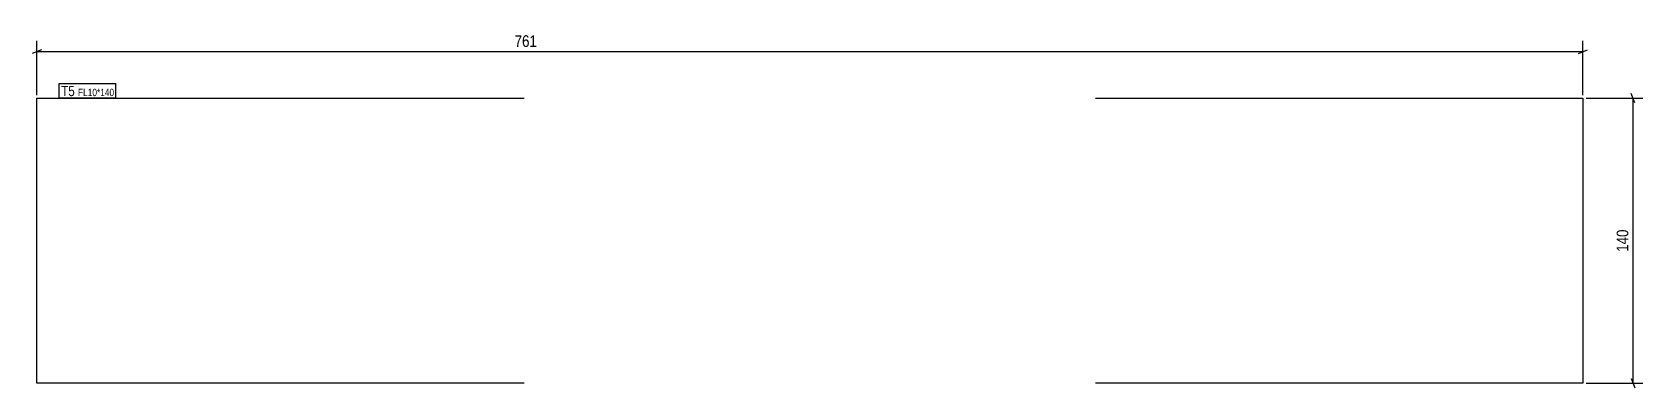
# Model space of a CAD drawing. Header units: millimetres. Extents: x 4 to 797, y 4 to 179.
import ezdxf

# ---------------------------------------------------------------- set-up
doc = ezdxf.new("R2010")
doc.units = ezdxf.units.MM
for name, color, linetype in [('MÅLSÆTNING', 7, 'Continuous'), ('STÅL', 7, 'Continuous'), ('TEKST', 7, 'Continuous')]:
    doc.layers.add(name, color=color, linetype=linetype)
doc.styles.add('Arial Narrow', font='ARIALN.TTF', dxfattribs={"height": 0.2})

msp = doc.modelspace()

# ---------------------------------------------------------------- linework, layer by layer
at = {"layer": 'MÅLSÆTNING', "color": 7, "linetype": 'Continuous'}
for p, q in [((6.75, 148.25), (6.75, 174.96)), ((768.03, 148.25), (768.03, 174.96)), ((9, 170.53), (4.5, 168.73)), ((6.75, 169.63), (768.03, 169.63)), ((765.78, 168.73), (770.28, 170.53)), ((769.53, 146.75), (797.47, 146.75)), ((793.57, 144.5), (791.77, 149)), ((792.67, 6.75), (792.67, 146.75)), ((791.77, 9), (793.57, 4.5)), ((769.53, 6.75), (797.47, 6.75))]:
    msp.add_line(p, q, dxfattribs=at)
at = {"layer": 'STÅL', "color": 2, "linetype": 'Continuous'}
for p, q in [((6.75, 146.75), (246.75, 146.75)), ((6.75, 6.75), (6.75, 146.75)), ((528.03, 146.75), (768.03, 146.75)), ((768.03, 146.75), (768.03, 6.75)), ((246.75, 6.75), (6.75, 6.75)), ((768.03, 6.75), (528.03, 6.75))]:
    msp.add_line(p, q, dxfattribs=at)

# ---------------------------------------------------------------- next in the draw order: wipeouts: each hides what was drawn before it
at = {"color": 0}
for points, layer in [([(533.97, 170.76), (533.97, 179.16), (240.82, 179.16), (240.82, 170.76)], 'MÅLSÆTNING'), ([(791.55, 83.43), (783.15, 83.43), (783.15, 70.07), (791.55, 70.07)], 'MÅLSÆTNING'), ([(25.46, 147.8), (25.46, 153.05), (18.75, 153.05), (18.75, 147.8)], 'TEKST')]:
    msp.add_wipeout(points, dxfattribs=at).dxf.layer = layer

# ---------------------------------------------------------------- next in the draw order: texts
at = {"layer": 'MÅLSÆTNING', "color": 3, "style": 'Arial Narrow'}
msp.add_text('761', height=5.727, dxfattribs=at).set_placement((242.02, 171.96))
msp.add_text('140', height=5.727, rotation=90.00021, dxfattribs=at).set_placement((790.35, 71.27))

# ---------------------------------------------------------------- next in the draw order: wipeouts: each hides what was drawn before it
at = {"color": 0}
msp.add_wipeout([(25.46, 147.8), (25.46, 153.05), (18.75, 153.05), (18.75, 147.8)], dxfattribs=at).dxf.layer = 'TEKST'

# ---------------------------------------------------------------- next in the draw order: linework, layer by layer
at = {"layer": 'TEKST', "color": 7, "linetype": 'Continuous'}
msp.add_line((17.85, 146.9), (17.85, 153.95), dxfattribs=at)

# ---------------------------------------------------------------- next in the draw order: wipeouts: each hides what was drawn before it
at = {"color": 0}
msp.add_wipeout([(44.85, 147.8), (44.85, 151.55), (27.04, 151.55), (27.04, 147.8)], dxfattribs=at).dxf.layer = 'TEKST'

# ---------------------------------------------------------------- next in the draw order: wipeouts: each hides what was drawn before it
msp.add_wipeout([(44.85, 147.8), (44.85, 151.55), (27.04, 151.55), (27.04, 147.8)], dxfattribs=at).dxf.layer = 'TEKST'

# ---------------------------------------------------------------- next in the draw order: linework, layer by layer
at = {"layer": 'TEKST', "color": 7, "linetype": 'Continuous'}
for p, q in [((17.85, 153.95), (45.75, 153.95)), ((45.75, 146.9), (45.75, 153.95)), ((17.85, 146.9), (45.75, 146.9))]:
    msp.add_line(p, q, dxfattribs=at)

# ---------------------------------------------------------------- next in the draw order: texts
at = {"layer": 'TEKST', "color": 3, "style": 'Arial Narrow'}
for s, height, p in [('T5', 5.011, (18.75, 147.8)), ('FL10*140', 3.579, (27.04, 147.8))]:
    msp.add_text(s, height=height, dxfattribs=at).set_placement(p)

doc.saveas('drawing.dxf')
